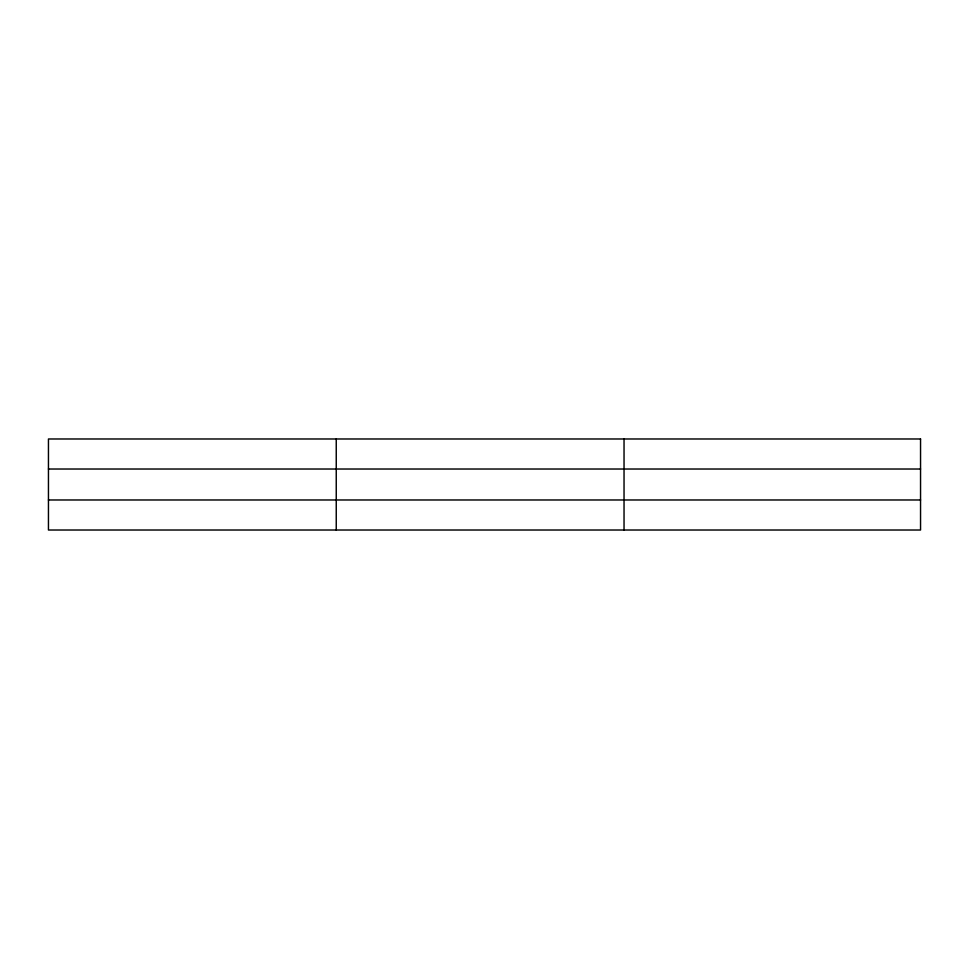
<?xml version="1.0" encoding="UTF-8"?>
<svg xmlns="http://www.w3.org/2000/svg" width="969" height="969" viewBox="0 0 969 969"><rect width="100%" height="100%" fill="white"/><g stroke="black" fill="none" stroke-linecap="round" stroke-linejoin="round"><path stroke-width="1.45" d="M336.243 530.019L336.243 438.981M624.036 530.019L624.036 438.981M48.45 469.02L920.55 469.02M48.45 499.98L920.55 499.98M920.55 438.981L920.55 530.019L48.45 530.019L48.45 438.981L920.55 438.981"/></g></svg>
